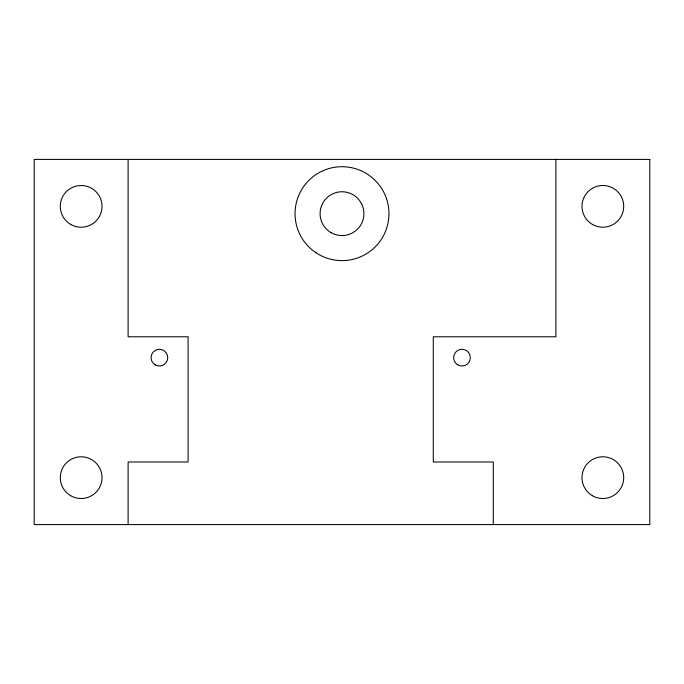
<?xml version="1.0" encoding="UTF-8"?>
<svg xmlns="http://www.w3.org/2000/svg" width="684" height="684" viewBox="0 0 684 684"><rect width="100%" height="100%" fill="white"/><g stroke="black" fill="none" stroke-linecap="round" stroke-linejoin="round"><path stroke-width="1.03" d="M555.895 159.406L555.895 336.784L433.297 336.784L433.297 461.991L493.292 461.991L493.292 524.594M128.105 159.406L128.105 336.784L188.1 336.784L188.1 461.991L128.105 461.991L128.105 524.594M649.8 159.406L34.2 159.406L34.2 524.594L649.8 524.594L649.8 159.406M70.717 495.712A20.871 20.871 0 0 0 102.019 477.637A20.871 20.871 0 0 0 70.717 459.571A20.871 20.871 0 0 0 70.717 495.712M70.717 224.429A20.871 20.871 0 0 0 102.019 206.363A20.871 20.871 0 0 0 70.717 188.288A20.871 20.871 0 0 0 70.717 224.429M155.234 364.88A8.345 8.345 0 0 0 167.751 357.655A8.345 8.345 0 0 0 155.234 350.422A8.345 8.345 0 0 0 155.234 364.88M592.412 224.429A20.871 20.871 0 0 0 623.714 206.363A20.871 20.871 0 0 0 592.412 188.288A20.871 20.871 0 0 0 592.412 224.429M592.412 495.712A20.871 20.871 0 0 0 623.714 477.637A20.871 20.871 0 0 0 592.412 459.571A20.871 20.871 0 0 0 592.412 495.712M457.818 364.88A8.345 8.345 0 0 0 470.336 357.655A8.345 8.345 0 0 0 457.818 350.422A8.345 8.345 0 0 0 457.818 364.88M316.017 252.772A46.957 46.957 0 0 0 388.863 216.614A46.957 46.957 0 0 0 321.121 171.607A46.957 46.957 0 0 0 316.017 252.772M331.047 232.637A21.914 21.914 0 0 0 363.914 213.665A21.914 21.914 0 0 0 331.047 194.683A21.914 21.914 0 0 0 331.047 232.637"/></g></svg>
